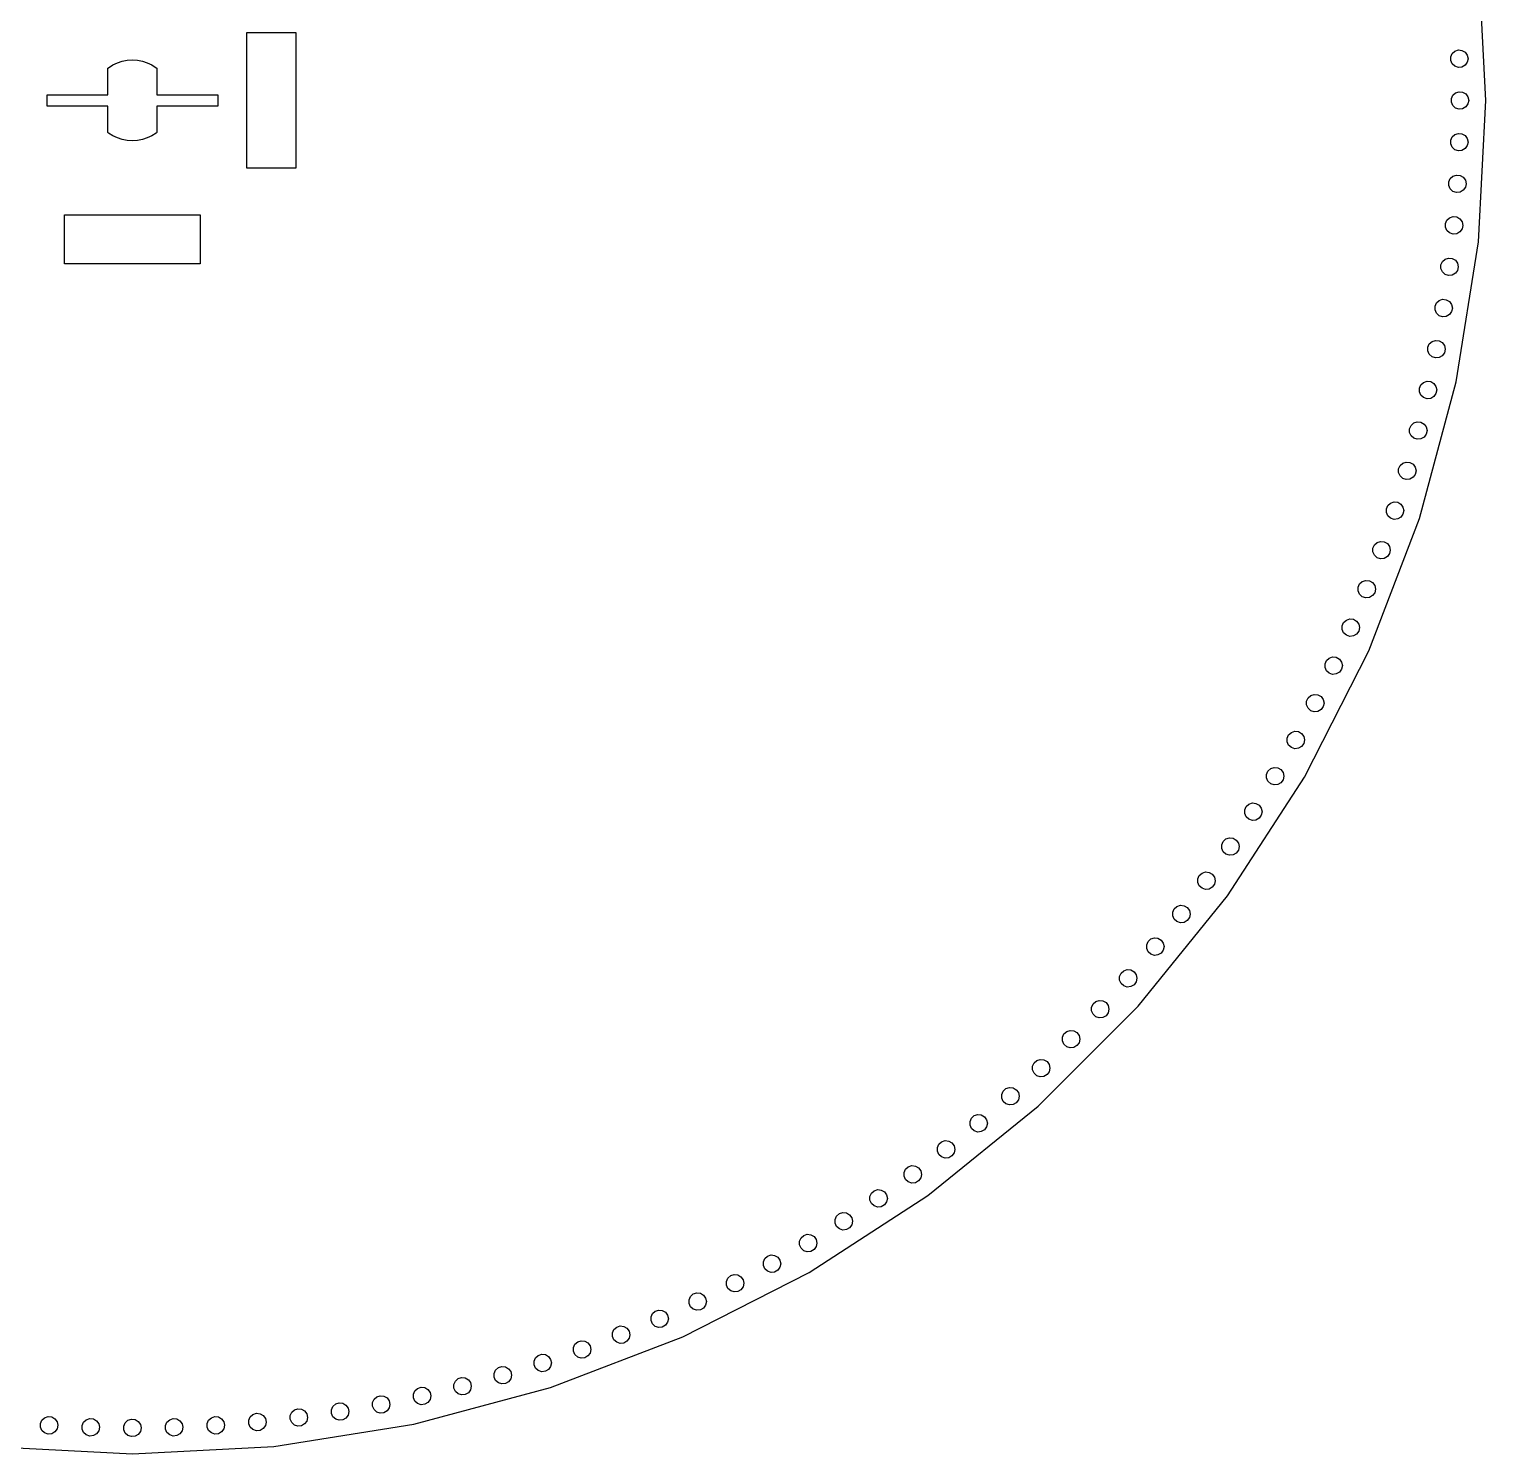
# Model space of a CAD drawing. Extents: x 3 to 159, y 443 to 599.
# Drawn here: x 74.9 to 158.7, y 442.9 to 524.9 of the extents above; entities that cross this region are included whole.
import ezdxf

# ---------------------------------------------------------------- set-up
doc = ezdxf.new("R2010")
doc.units = 0

msp = doc.modelspace()

# ---------------------------------------------------------------- linework, layer by layer
at = {"layer": 'Layer 1'}
for p, q in [((158.681, 520.809), (158.255, 528.95)), ((87.3869, 516.901), (87.3869, 524.716)), ((87.3869, 524.716), (90.2019, 524.716)), ((90.2019, 524.716), (90.2019, 516.901)), ((80.2155, 523.063), (80.5027, 523.118)), ((80.5027, 523.118), (80.7944, 523.136)), ((80.7944, 523.136), (81.086, 523.118)), ((81.086, 523.118), (81.3732, 523.063)), ((156.657, 523.313), (156.742, 523.505)), ((156.657, 523.103), (156.657, 523.313)), ((156.742, 522.911), (156.657, 523.103)), ((156.742, 523.505), (156.898, 523.646)), ((156.898, 523.646), (157.098, 523.711)), ((157.098, 523.711), (157.307, 523.689)), ((157.307, 523.689), (157.489, 523.584)), ((157.489, 523.584), (157.613, 523.414)), ((157.613, 523.414), (157.656, 523.208)), ((157.656, 523.208), (157.613, 523.003)), ((79.3869, 522.659), (79.4265, 522.692)), ((79.3869, 521.133), (79.3869, 522.659)), ((79.4265, 522.692), (79.6732, 522.848)), ((79.6732, 522.848), (79.9377, 522.973)), ((79.9377, 522.973), (80.2155, 523.063)), ((81.3732, 523.063), (81.6511, 522.973)), ((81.6511, 522.973), (81.9156, 522.848)), ((81.9156, 522.848), (82.1623, 522.692)), ((82.1623, 522.692), (82.2019, 522.659)), ((82.2019, 522.659), (82.2019, 521.133)), ((156.898, 522.771), (156.742, 522.911)), ((157.098, 522.706), (156.898, 522.771)), ((157.307, 522.728), (157.098, 522.706)), ((157.489, 522.833), (157.307, 522.728)), ((157.613, 523.003), (157.489, 522.833)), ((75.8869, 520.485), (75.8869, 521.133)), ((75.8869, 521.133), (79.3869, 521.133)), ((82.2019, 521.133), (85.7019, 521.133)), ((85.7019, 521.133), (85.7019, 520.485)), ((156.694, 520.914), (156.78, 521.106)), ((156.694, 520.704), (156.694, 520.914)), ((156.78, 520.512), (156.694, 520.704)), ((156.78, 521.106), (156.936, 521.246)), ((156.936, 521.246), (157.136, 521.311)), ((157.136, 521.311), (157.345, 521.289)), ((157.345, 521.289), (157.527, 521.184)), ((157.527, 521.184), (157.65, 521.014)), ((157.65, 520.603), (157.527, 520.433)), ((157.65, 521.014), (157.694, 520.809)), ((157.694, 520.809), (157.65, 520.603)), ((158.255, 512.667), (158.681, 520.809)), ((79.3869, 520.485), (75.8869, 520.485)), ((79.3869, 518.959), (79.3869, 520.485)), ((85.7019, 520.485), (82.2019, 520.485)), ((82.2019, 520.485), (82.2019, 518.959)), ((156.936, 520.371), (156.78, 520.512)), ((157.136, 520.306), (156.936, 520.371)), ((157.345, 520.328), (157.136, 520.306)), ((157.527, 520.433), (157.345, 520.328)), ((79.4265, 518.926), (79.3869, 518.959)), ((79.6732, 518.769), (79.4265, 518.926)), ((82.1623, 518.926), (81.9156, 518.769)), ((82.2019, 518.959), (82.1623, 518.926)), ((156.898, 518.847), (157.098, 518.912)), ((157.098, 518.912), (157.307, 518.89)), ((79.9377, 518.645), (79.6732, 518.769)), ((80.2155, 518.555), (79.9377, 518.645)), ((80.5027, 518.5), (80.2155, 518.555)), ((80.7944, 518.481), (80.5027, 518.5)), ((81.086, 518.5), (80.7944, 518.481)), ((81.3732, 518.555), (81.086, 518.5)), ((81.6511, 518.645), (81.3732, 518.555)), ((81.9156, 518.769), (81.6511, 518.645)), ((156.657, 518.514), (156.742, 518.706)), ((156.657, 518.304), (156.657, 518.514)), ((156.742, 518.112), (156.657, 518.304)), ((156.742, 518.706), (156.898, 518.847)), ((156.898, 517.971), (156.742, 518.112)), ((157.307, 518.89), (157.489, 518.785)), ((157.489, 518.785), (157.613, 518.615)), ((157.613, 518.204), (157.489, 518.034)), ((157.613, 518.615), (157.656, 518.409)), ((157.656, 518.409), (157.613, 518.204)), ((157.098, 517.906), (156.898, 517.971)), ((157.307, 517.928), (157.098, 517.906)), ((157.489, 518.034), (157.307, 517.928)), ((90.2019, 516.901), (87.3869, 516.901)), ((156.629, 516.309), (156.785, 516.45)), ((156.785, 516.45), (156.985, 516.515)), ((156.985, 516.515), (157.194, 516.493)), ((157.194, 516.493), (157.376, 516.387)), ((157.376, 516.387), (157.5, 516.217)), ((156.544, 516.117), (156.629, 516.309)), ((156.544, 515.907), (156.544, 516.117)), ((156.629, 515.715), (156.544, 515.907)), ((156.785, 515.574), (156.629, 515.715)), ((156.985, 515.509), (156.785, 515.574)), ((157.376, 515.636), (157.194, 515.531)), ((157.5, 515.806), (157.376, 515.636)), ((157.5, 516.217), (157.543, 516.012)), ((157.543, 516.012), (157.5, 515.806)), ((157.194, 515.531), (156.985, 515.509)), ((76.8869, 511.401), (76.8869, 514.216)), ((76.8869, 514.216), (84.7019, 514.216)), ((84.7019, 514.216), (84.7019, 511.401)), ((156.355, 513.724), (156.441, 513.916)), ((156.441, 513.916), (156.597, 514.057)), ((156.597, 514.057), (156.797, 514.122)), ((156.797, 514.122), (157.006, 514.1)), ((157.006, 514.1), (157.188, 513.995)), ((157.188, 513.995), (157.311, 513.825)), ((156.355, 513.514), (156.355, 513.724)), ((156.441, 513.322), (156.355, 513.514)), ((156.597, 513.182), (156.441, 513.322)), ((156.797, 513.117), (156.597, 513.182)), ((157.006, 513.139), (156.797, 513.117)), ((157.188, 513.244), (157.006, 513.139)), ((157.311, 513.414), (157.188, 513.244)), ((157.311, 513.825), (157.355, 513.619)), ((157.355, 513.619), (157.311, 513.414)), ((156.979, 504.615), (158.255, 512.667)), ((84.7019, 511.401), (76.8869, 511.401)), ((156.092, 511.339), (156.177, 511.531)), ((156.177, 511.531), (156.334, 511.672)), ((156.334, 511.672), (156.533, 511.737)), ((156.533, 511.737), (156.743, 511.715)), ((156.743, 511.715), (156.925, 511.61)), ((156.925, 511.61), (157.048, 511.44)), ((157.048, 511.44), (157.092, 511.234)), ((156.092, 511.129), (156.092, 511.339)), ((156.177, 510.937), (156.092, 511.129)), ((156.334, 510.796), (156.177, 510.937)), ((156.533, 510.731), (156.334, 510.796)), ((156.743, 510.753), (156.533, 510.731)), ((156.925, 510.858), (156.743, 510.753)), ((157.048, 511.028), (156.925, 510.858)), ((157.092, 511.234), (157.048, 511.028)), ((155.754, 508.963), (155.839, 509.155)), ((155.754, 508.753), (155.754, 508.963)), ((155.839, 509.155), (155.995, 509.296)), ((155.995, 509.296), (156.195, 509.361)), ((156.195, 509.361), (156.404, 509.339)), ((156.404, 509.339), (156.586, 509.234)), ((156.586, 509.234), (156.71, 509.064)), ((156.71, 509.064), (156.754, 508.858)), ((156.754, 508.858), (156.71, 508.652)), ((155.839, 508.561), (155.754, 508.753)), ((155.995, 508.42), (155.839, 508.561)), ((156.195, 508.355), (155.995, 508.42)), ((156.404, 508.377), (156.195, 508.355)), ((156.586, 508.482), (156.404, 508.377)), ((156.71, 508.652), (156.586, 508.482)), ((155.341, 506.599), (155.427, 506.791)), ((155.341, 506.389), (155.341, 506.599)), ((155.427, 506.197), (155.341, 506.389)), ((155.427, 506.791), (155.583, 506.932)), ((155.583, 506.932), (155.783, 506.997)), ((155.783, 506.997), (155.992, 506.975)), ((155.992, 506.975), (156.174, 506.869)), ((156.174, 506.869), (156.297, 506.699)), ((156.297, 506.699), (156.341, 506.494)), ((156.341, 506.494), (156.297, 506.288)), ((155.583, 506.056), (155.427, 506.197)), ((155.783, 505.991), (155.583, 506.056)), ((155.992, 506.013), (155.783, 505.991)), ((156.174, 506.118), (155.992, 506.013)), ((156.297, 506.288), (156.174, 506.118)), ((154.855, 504.249), (154.94, 504.441)), ((154.855, 504.039), (154.855, 504.249)), ((154.94, 503.847), (154.855, 504.039)), ((154.869, 496.74), (156.979, 504.615)), ((154.94, 504.441), (155.096, 504.582)), ((155.096, 503.706), (154.94, 503.847)), ((155.096, 504.582), (155.296, 504.646)), ((155.296, 504.646), (155.505, 504.625)), ((155.505, 504.625), (155.687, 504.519)), ((155.687, 504.519), (155.811, 504.349)), ((155.811, 503.938), (155.687, 503.768)), ((155.811, 504.349), (155.854, 504.144)), ((155.854, 504.144), (155.811, 503.938)), ((155.296, 503.641), (155.096, 503.706)), ((155.505, 503.663), (155.296, 503.641)), ((155.687, 503.768), (155.505, 503.663)), ((154.38, 502.107), (154.536, 502.248)), ((154.536, 502.248), (154.736, 502.313)), ((154.736, 502.313), (154.945, 502.291)), ((154.945, 502.291), (155.127, 502.186)), ((155.127, 502.186), (155.25, 502.016)), ((154.294, 501.915), (154.38, 502.107)), ((154.294, 501.705), (154.294, 501.915)), ((154.38, 501.513), (154.294, 501.705)), ((154.536, 501.373), (154.38, 501.513)), ((154.736, 501.308), (154.536, 501.373)), ((154.945, 501.33), (154.736, 501.308)), ((155.127, 501.435), (154.945, 501.33)), ((155.25, 501.605), (155.127, 501.435)), ((155.25, 502.016), (155.294, 501.81)), ((155.294, 501.81), (155.25, 501.605)), ((153.661, 499.6), (153.746, 499.792)), ((153.746, 499.792), (153.903, 499.933)), ((153.903, 499.933), (154.103, 499.998)), ((154.103, 499.998), (154.312, 499.976)), ((154.312, 499.976), (154.494, 499.871)), ((154.494, 499.871), (154.617, 499.701)), ((154.617, 499.701), (154.661, 499.495)), ((153.661, 499.39), (153.661, 499.6)), ((153.746, 499.198), (153.661, 499.39)), ((153.903, 499.058), (153.746, 499.198)), ((154.103, 498.993), (153.903, 499.058)), ((154.312, 499.015), (154.103, 498.993)), ((154.494, 499.12), (154.312, 499.015)), ((154.617, 499.29), (154.494, 499.12)), ((154.661, 499.495), (154.617, 499.29)), ((152.955, 497.307), (153.041, 497.499)), ((152.955, 497.096), (152.955, 497.307)), ((153.041, 497.499), (153.197, 497.639)), ((153.197, 497.639), (153.397, 497.704)), ((153.397, 497.704), (153.606, 497.682)), ((153.606, 497.682), (153.788, 497.577)), ((153.788, 497.577), (153.911, 497.407)), ((153.911, 497.407), (153.955, 497.202)), ((153.955, 497.202), (153.911, 496.996)), ((151.948, 489.129), (154.869, 496.74)), ((153.041, 496.904), (152.955, 497.096)), ((153.197, 496.764), (153.041, 496.904)), ((153.397, 496.699), (153.197, 496.764)), ((153.606, 496.721), (153.397, 496.699)), ((153.788, 496.826), (153.606, 496.721)), ((153.911, 496.996), (153.788, 496.826)), ((152.42, 495.369), (152.62, 495.434)), ((152.62, 495.434), (152.829, 495.412)), ((152.178, 495.036), (152.263, 495.228)), ((152.178, 494.826), (152.178, 495.036)), ((152.263, 494.634), (152.178, 494.826)), ((152.263, 495.228), (152.42, 495.369)), ((152.42, 494.493), (152.263, 494.634)), ((152.829, 495.412), (153.011, 495.307)), ((153.011, 495.307), (153.134, 495.137)), ((153.134, 494.725), (153.011, 494.555)), ((153.134, 495.137), (153.178, 494.931)), ((153.178, 494.931), (153.134, 494.725)), ((152.62, 494.428), (152.42, 494.493)), ((152.829, 494.45), (152.62, 494.428)), ((153.011, 494.555), (152.829, 494.45)), ((151.33, 492.791), (151.415, 492.983)), ((151.415, 492.983), (151.571, 493.124)), ((151.571, 493.124), (151.771, 493.189)), ((151.771, 493.189), (151.98, 493.167)), ((151.98, 493.167), (152.162, 493.062)), ((152.162, 493.062), (152.286, 492.892)), ((151.33, 492.581), (151.33, 492.791)), ((151.415, 492.389), (151.33, 492.581)), ((151.571, 492.248), (151.415, 492.389)), ((151.771, 492.183), (151.571, 492.248)), ((151.98, 492.205), (151.771, 492.183)), ((152.162, 492.31), (151.98, 492.205)), ((152.286, 492.48), (152.162, 492.31)), ((152.286, 492.892), (152.329, 492.686)), ((152.329, 492.686), (152.286, 492.48)), ((150.411, 490.574), (150.497, 490.766)), ((150.411, 490.364), (150.411, 490.574)), ((150.497, 490.766), (150.653, 490.907)), ((150.653, 490.907), (150.853, 490.972)), ((150.853, 490.972), (151.062, 490.95)), ((151.062, 490.95), (151.244, 490.844)), ((151.244, 490.844), (151.367, 490.674)), ((151.367, 490.674), (151.411, 490.469)), ((151.411, 490.469), (151.367, 490.263)), ((150.497, 490.172), (150.411, 490.364)), ((150.653, 490.031), (150.497, 490.172)), ((150.853, 489.966), (150.653, 490.031)), ((151.062, 489.988), (150.853, 489.966)), ((151.244, 490.093), (151.062, 489.988)), ((151.367, 490.263), (151.244, 490.093)), ((148.246, 481.865), (151.948, 489.129)), ((149.665, 488.719), (149.865, 488.784)), ((149.865, 488.784), (150.074, 488.762)), ((150.074, 488.762), (150.256, 488.657)), ((149.424, 488.387), (149.509, 488.579)), ((149.424, 488.177), (149.424, 488.387)), ((149.509, 487.984), (149.424, 488.177)), ((149.509, 488.579), (149.665, 488.719)), ((149.665, 487.844), (149.509, 487.984)), ((150.256, 487.906), (150.074, 487.801)), ((150.256, 488.657), (150.38, 488.487)), ((150.38, 488.076), (150.256, 487.906)), ((150.38, 488.487), (150.423, 488.282)), ((150.423, 488.282), (150.38, 488.076)), ((149.865, 487.779), (149.665, 487.844)), ((150.074, 487.801), (149.865, 487.779)), ((148.368, 486.231), (148.453, 486.424)), ((148.368, 486.021), (148.368, 486.231)), ((148.453, 486.424), (148.61, 486.564)), ((148.61, 486.564), (148.809, 486.629)), ((148.809, 486.629), (149.018, 486.607)), ((149.018, 486.607), (149.2, 486.502)), ((149.2, 486.502), (149.324, 486.332)), ((149.324, 486.332), (149.368, 486.126)), ((148.453, 485.829), (148.368, 486.021)), ((148.61, 485.689), (148.453, 485.829)), ((148.809, 485.624), (148.61, 485.689)), ((149.018, 485.646), (148.809, 485.624)), ((149.2, 485.751), (149.018, 485.646)), ((149.324, 485.921), (149.2, 485.751)), ((149.368, 486.126), (149.324, 485.921)), ((147.245, 484.111), (147.33, 484.303)), ((147.245, 483.9), (147.245, 484.111)), ((147.33, 483.708), (147.245, 483.9)), ((147.33, 484.303), (147.487, 484.443)), ((147.487, 483.568), (147.33, 483.708)), ((147.487, 484.443), (147.686, 484.508)), ((147.686, 484.508), (147.895, 484.486)), ((147.895, 484.486), (148.077, 484.381)), ((148.077, 484.381), (148.201, 484.211)), ((148.201, 483.8), (148.077, 483.63)), ((148.201, 484.211), (148.245, 484.005)), ((148.245, 484.005), (148.201, 483.8)), ((147.686, 483.503), (147.487, 483.568)), ((147.895, 483.525), (147.686, 483.503)), ((148.077, 483.63), (147.895, 483.525)), ((146.056, 482.026), (146.141, 482.218)), ((146.056, 481.816), (146.056, 482.026)), ((146.141, 482.218), (146.298, 482.359)), ((146.298, 482.359), (146.497, 482.423)), ((146.497, 482.423), (146.706, 482.402)), ((146.706, 482.402), (146.888, 482.296)), ((146.888, 482.296), (147.012, 482.126)), ((147.012, 482.126), (147.056, 481.921)), ((143.806, 475.028), (148.246, 481.865)), ((146.141, 481.624), (146.056, 481.816)), ((146.298, 481.483), (146.141, 481.624)), ((146.497, 481.418), (146.298, 481.483)), ((146.706, 481.44), (146.497, 481.418)), ((146.888, 481.545), (146.706, 481.44)), ((147.012, 481.715), (146.888, 481.545)), ((147.056, 481.921), (147.012, 481.715)), ((145.044, 480.312), (145.243, 480.377)), ((145.243, 480.377), (145.452, 480.355)), ((145.452, 480.355), (145.634, 480.25)), ((144.802, 479.98), (144.887, 480.172)), ((144.802, 479.77), (144.802, 479.98)), ((144.887, 479.577), (144.802, 479.77)), ((144.887, 480.172), (145.044, 480.312)), ((145.044, 479.437), (144.887, 479.577)), ((145.634, 480.25), (145.758, 480.08)), ((145.758, 479.669), (145.634, 479.499)), ((145.758, 480.08), (145.802, 479.875)), ((145.802, 479.875), (145.758, 479.669)), ((145.243, 479.372), (145.044, 479.437)), ((145.452, 479.394), (145.243, 479.372)), ((145.634, 479.499), (145.452, 479.394)), ((143.484, 477.974), (143.57, 478.166)), ((143.484, 477.764), (143.484, 477.974)), ((143.57, 478.166), (143.726, 478.306)), ((143.726, 478.306), (143.926, 478.371)), ((143.926, 478.371), (144.135, 478.349)), ((144.135, 478.349), (144.317, 478.244)), ((144.317, 478.244), (144.44, 478.074)), ((144.44, 478.074), (144.484, 477.869)), ((144.484, 477.869), (144.44, 477.663)), ((143.57, 477.572), (143.484, 477.764)), ((143.726, 477.431), (143.57, 477.572)), ((143.926, 477.366), (143.726, 477.431)), ((144.135, 477.388), (143.926, 477.366)), ((144.317, 477.493), (144.135, 477.388)), ((144.44, 477.663), (144.317, 477.493)), ((142.104, 476.01), (142.19, 476.202)), ((142.19, 476.202), (142.346, 476.343)), ((142.346, 476.343), (142.546, 476.408)), ((142.546, 476.408), (142.755, 476.386)), ((142.755, 476.386), (142.937, 476.281)), ((142.937, 476.281), (143.06, 476.111)), ((142.104, 475.8), (142.104, 476.01)), ((142.19, 475.608), (142.104, 475.8)), ((142.346, 475.468), (142.19, 475.608)), ((142.546, 475.403), (142.346, 475.468)), ((142.755, 475.425), (142.546, 475.403)), ((142.937, 475.53), (142.755, 475.425)), ((143.06, 475.7), (142.937, 475.53)), ((143.06, 476.111), (143.104, 475.905)), ((143.104, 475.905), (143.06, 475.7)), ((138.676, 468.692), (143.806, 475.028)), ((140.905, 474.424), (141.105, 474.489)), ((141.105, 474.489), (141.314, 474.467)), ((140.663, 474.091), (140.749, 474.283)), ((140.663, 473.881), (140.663, 474.091)), ((140.749, 473.689), (140.663, 473.881)), ((140.749, 474.283), (140.905, 474.424)), ((140.905, 473.548), (140.749, 473.689)), ((141.314, 474.467), (141.496, 474.362)), ((141.496, 474.362), (141.619, 474.192)), ((141.619, 473.78), (141.496, 473.61)), ((141.619, 474.192), (141.663, 473.986)), ((141.663, 473.986), (141.619, 473.78)), ((141.105, 473.483), (140.905, 473.548)), ((141.314, 473.505), (141.105, 473.483)), ((141.496, 473.61), (141.314, 473.505)), ((139.163, 472.218), (139.248, 472.41)), ((139.163, 472.008), (139.163, 472.218)), ((139.248, 471.816), (139.163, 472.008)), ((139.248, 472.41), (139.405, 472.551)), ((139.405, 472.551), (139.604, 472.616)), ((139.604, 472.616), (139.813, 472.594)), ((139.813, 472.594), (139.995, 472.489)), ((139.995, 472.489), (140.119, 472.319)), ((140.119, 472.319), (140.163, 472.113)), ((140.163, 472.113), (140.119, 471.908)), ((139.405, 471.675), (139.248, 471.816)), ((139.604, 471.61), (139.405, 471.675)), ((139.813, 471.632), (139.604, 471.61)), ((139.995, 471.738), (139.813, 471.632)), ((140.119, 471.908), (139.995, 471.738)), ((137.604, 470.393), (137.69, 470.585)), ((137.604, 470.183), (137.604, 470.393)), ((137.69, 470.585), (137.846, 470.726)), ((137.846, 470.726), (138.046, 470.791)), ((138.046, 470.791), (138.255, 470.769)), ((138.255, 470.769), (138.437, 470.664)), ((138.437, 470.664), (138.56, 470.494)), ((138.56, 470.494), (138.604, 470.288)), ((138.604, 470.288), (138.56, 470.083)), ((137.69, 469.991), (137.604, 470.183)), ((137.846, 469.851), (137.69, 469.991)), ((138.046, 469.786), (137.846, 469.851)), ((138.255, 469.808), (138.046, 469.786)), ((138.437, 469.913), (138.255, 469.808)), ((138.56, 470.083), (138.437, 469.913)), ((132.911, 462.927), (138.676, 468.692)), ((135.989, 468.618), (136.075, 468.81)), ((135.989, 468.408), (135.989, 468.618)), ((136.075, 468.81), (136.231, 468.951)), ((136.231, 468.951), (136.431, 469.016)), ((136.431, 469.016), (136.64, 468.994)), ((136.64, 468.994), (136.822, 468.889)), ((136.822, 468.889), (136.945, 468.719)), ((136.945, 468.719), (136.989, 468.513)), ((136.075, 468.216), (135.989, 468.408)), ((136.231, 468.075), (136.075, 468.216)), ((136.431, 468.011), (136.231, 468.075)), ((136.64, 468.032), (136.431, 468.011)), ((136.822, 468.138), (136.64, 468.032)), ((136.945, 468.308), (136.822, 468.138)), ((136.989, 468.513), (136.945, 468.308)), ((134.319, 466.895), (134.404, 467.087)), ((134.404, 467.087), (134.561, 467.227)), ((134.561, 467.227), (134.76, 467.292)), ((134.76, 467.292), (134.97, 467.27)), ((134.97, 467.27), (135.152, 467.165)), ((135.152, 467.165), (135.275, 466.995)), ((135.275, 466.995), (135.319, 466.79)), ((134.319, 466.685), (134.319, 466.895)), ((134.404, 466.493), (134.319, 466.685)), ((134.561, 466.352), (134.404, 466.493)), ((134.76, 466.287), (134.561, 466.352)), ((134.97, 466.309), (134.76, 466.287)), ((135.152, 466.414), (134.97, 466.309)), ((135.275, 466.584), (135.152, 466.414)), ((135.319, 466.79), (135.275, 466.584)), ((132.596, 465.225), (132.681, 465.417)), ((132.681, 465.417), (132.837, 465.557)), ((132.837, 465.557), (133.037, 465.622)), ((133.037, 465.622), (133.246, 465.6)), ((133.246, 465.6), (133.428, 465.495)), ((133.428, 465.495), (133.552, 465.325)), ((133.552, 465.325), (133.595, 465.12)), ((132.596, 465.015), (132.596, 465.225)), ((132.681, 464.823), (132.596, 465.015)), ((132.837, 464.682), (132.681, 464.823)), ((133.037, 464.617), (132.837, 464.682)), ((133.246, 464.639), (133.037, 464.617)), ((133.428, 464.744), (133.246, 464.639)), ((133.552, 464.914), (133.428, 464.744)), ((133.595, 465.12), (133.552, 464.914)), ((130.82, 463.61), (130.906, 463.802)), ((130.82, 463.399), (130.82, 463.61)), ((130.906, 463.802), (131.062, 463.942)), ((131.062, 463.942), (131.262, 464.007)), ((131.262, 464.007), (131.471, 463.985)), ((131.471, 463.985), (131.653, 463.88)), ((131.653, 463.88), (131.777, 463.71)), ((131.777, 463.71), (131.82, 463.504)), ((126.575, 457.797), (132.911, 462.927)), ((130.906, 463.207), (130.82, 463.399)), ((131.062, 463.067), (130.906, 463.207)), ((131.262, 463.002), (131.062, 463.067)), ((131.471, 463.024), (131.262, 463.002)), ((131.653, 463.129), (131.471, 463.024)), ((131.777, 463.299), (131.653, 463.129)), ((131.82, 463.504), (131.777, 463.299)), ((128.996, 462.051), (129.081, 462.243)), ((128.996, 461.841), (128.996, 462.051)), ((129.081, 462.243), (129.237, 462.384)), ((129.237, 462.384), (129.437, 462.449)), ((129.437, 462.449), (129.646, 462.427)), ((129.646, 462.427), (129.828, 462.321)), ((129.828, 462.321), (129.952, 462.151)), ((129.952, 462.151), (129.995, 461.946)), ((129.995, 461.946), (129.952, 461.74)), ((129.081, 461.649), (128.996, 461.841)), ((129.237, 461.508), (129.081, 461.649)), ((129.437, 461.443), (129.237, 461.508)), ((129.646, 461.465), (129.437, 461.443)), ((129.828, 461.57), (129.646, 461.465)), ((129.952, 461.74), (129.828, 461.57)), ((127.123, 460.55), (127.208, 460.742)), ((127.123, 460.34), (127.123, 460.55)), ((127.208, 460.148), (127.123, 460.34)), ((127.208, 460.742), (127.364, 460.883)), ((127.364, 460.883), (127.564, 460.948)), ((127.564, 460.948), (127.773, 460.926)), ((127.773, 460.926), (127.955, 460.821)), ((127.955, 460.821), (128.079, 460.651)), ((128.079, 460.24), (127.955, 460.07)), ((128.079, 460.651), (128.122, 460.445)), ((128.122, 460.445), (128.079, 460.24)), ((125.289, 459.301), (125.445, 459.442)), ((125.445, 459.442), (125.645, 459.507)), ((125.645, 459.507), (125.854, 459.485)), ((125.854, 459.485), (126.036, 459.38)), ((127.364, 460.008), (127.208, 460.148)), ((127.564, 459.943), (127.364, 460.008)), ((127.773, 459.965), (127.564, 459.943)), ((127.955, 460.07), (127.773, 459.965)), ((125.203, 459.109), (125.289, 459.301)), ((125.203, 458.899), (125.203, 459.109)), ((125.289, 458.707), (125.203, 458.899)), ((125.445, 458.567), (125.289, 458.707)), ((125.645, 458.502), (125.445, 458.567)), ((126.036, 458.629), (125.854, 458.524)), ((126.036, 459.38), (126.16, 459.21)), ((126.16, 458.799), (126.036, 458.629)), ((126.16, 459.21), (126.203, 459.004)), ((126.203, 459.004), (126.16, 458.799)), ((119.738, 453.357), (126.575, 457.797)), ((123.24, 457.73), (123.325, 457.922)), ((123.24, 457.519), (123.24, 457.73)), ((123.325, 457.922), (123.482, 458.062)), ((123.482, 458.062), (123.682, 458.127)), ((123.682, 458.127), (123.891, 458.105)), ((123.891, 458.105), (124.073, 458)), ((124.073, 458), (124.196, 457.83)), ((124.196, 457.83), (124.24, 457.624)), ((125.854, 458.524), (125.645, 458.502)), ((123.325, 457.327), (123.24, 457.519)), ((123.482, 457.187), (123.325, 457.327)), ((123.682, 457.122), (123.482, 457.187)), ((123.891, 457.144), (123.682, 457.122)), ((124.073, 457.249), (123.891, 457.144)), ((124.196, 457.419), (124.073, 457.249)), ((124.24, 457.624), (124.196, 457.419)), ((121.234, 456.412), (121.32, 456.604)), ((121.234, 456.202), (121.234, 456.412)), ((121.32, 456.01), (121.234, 456.202)), ((121.32, 456.604), (121.476, 456.745)), ((121.476, 456.745), (121.676, 456.809)), ((121.676, 456.809), (121.885, 456.788)), ((121.885, 456.788), (122.067, 456.682)), ((122.067, 456.682), (122.19, 456.512)), ((122.19, 456.101), (122.067, 455.931)), ((122.19, 456.512), (122.234, 456.307)), ((122.234, 456.307), (122.19, 456.101)), ((119.188, 455.158), (119.273, 455.35)), ((119.273, 455.35), (119.43, 455.491)), ((119.43, 455.491), (119.629, 455.556)), ((119.629, 455.556), (119.838, 455.534)), ((119.838, 455.534), (120.02, 455.428)), ((120.02, 455.428), (120.144, 455.258)), ((120.144, 455.258), (120.188, 455.053)), ((121.476, 455.869), (121.32, 456.01)), ((121.676, 455.804), (121.476, 455.869)), ((121.885, 455.826), (121.676, 455.804)), ((122.067, 455.931), (121.885, 455.826)), ((117.345, 454.302), (117.545, 454.367)), ((117.545, 454.367), (117.754, 454.345)), ((119.188, 454.948), (119.188, 455.158)), ((119.273, 454.756), (119.188, 454.948)), ((119.43, 454.615), (119.273, 454.756)), ((119.629, 454.55), (119.43, 454.615)), ((119.838, 454.572), (119.629, 454.55)), ((120.02, 454.677), (119.838, 454.572)), ((120.144, 454.847), (120.02, 454.677)), ((120.188, 455.053), (120.144, 454.847)), ((117.103, 453.969), (117.189, 454.161)), ((117.103, 453.759), (117.103, 453.969)), ((117.189, 453.567), (117.103, 453.759)), ((117.189, 454.161), (117.345, 454.302)), ((117.345, 453.426), (117.189, 453.567)), ((117.754, 454.345), (117.936, 454.239)), ((117.936, 454.239), (118.059, 454.069)), ((118.059, 453.658), (117.936, 453.488)), ((118.059, 454.069), (118.103, 453.864)), ((118.103, 453.864), (118.059, 453.658)), ((112.474, 449.655), (119.738, 453.357)), ((114.982, 452.846), (115.068, 453.038)), ((114.982, 452.636), (114.982, 452.846)), ((115.068, 453.038), (115.224, 453.179)), ((115.224, 453.179), (115.424, 453.244)), ((115.424, 453.244), (115.633, 453.222)), ((115.633, 453.222), (115.815, 453.116)), ((115.815, 453.116), (115.938, 452.946)), ((115.938, 452.946), (115.982, 452.741)), ((115.982, 452.741), (115.938, 452.535)), ((117.545, 453.361), (117.345, 453.426)), ((117.754, 453.383), (117.545, 453.361)), ((117.936, 453.488), (117.754, 453.383)), ((112.827, 451.79), (112.913, 451.982)), ((112.913, 451.982), (113.069, 452.123)), ((113.069, 452.123), (113.269, 452.188)), ((113.269, 452.188), (113.478, 452.166)), ((113.478, 452.166), (113.66, 452.061)), ((113.66, 452.061), (113.783, 451.891)), ((113.783, 451.891), (113.827, 451.685)), ((115.068, 452.444), (114.982, 452.636)), ((115.224, 452.303), (115.068, 452.444)), ((115.424, 452.238), (115.224, 452.303)), ((115.633, 452.26), (115.424, 452.238)), ((115.815, 452.365), (115.633, 452.26)), ((115.938, 452.535), (115.815, 452.365)), ((110.725, 450.995), (110.882, 451.135)), ((110.882, 451.135), (111.081, 451.2)), ((111.081, 451.2), (111.29, 451.178)), ((111.29, 451.178), (111.472, 451.073)), ((111.472, 451.073), (111.596, 450.903)), ((112.827, 451.58), (112.827, 451.79)), ((112.913, 451.388), (112.827, 451.58)), ((113.069, 451.247), (112.913, 451.388)), ((113.269, 451.182), (113.069, 451.247)), ((113.478, 451.204), (113.269, 451.182)), ((113.66, 451.309), (113.478, 451.204)), ((113.783, 451.479), (113.66, 451.309)), ((113.827, 451.685), (113.783, 451.479)), ((108.508, 450.076), (108.664, 450.217)), ((108.664, 450.217), (108.864, 450.282)), ((108.864, 450.282), (109.073, 450.26)), ((109.073, 450.26), (109.255, 450.155)), ((110.64, 450.803), (110.725, 450.995)), ((110.64, 450.592), (110.64, 450.803)), ((110.725, 450.4), (110.64, 450.592)), ((110.882, 450.26), (110.725, 450.4)), ((111.081, 450.195), (110.882, 450.26)), ((111.29, 450.217), (111.081, 450.195)), ((111.472, 450.322), (111.29, 450.217)), ((111.596, 450.492), (111.472, 450.322)), ((111.596, 450.903), (111.64, 450.697)), ((111.64, 450.697), (111.596, 450.492)), ((104.863, 446.734), (112.474, 449.655)), ((106.263, 449.228), (106.419, 449.368)), ((106.419, 449.368), (106.619, 449.433)), ((106.619, 449.433), (106.828, 449.411)), ((106.828, 449.411), (107.01, 449.306)), ((108.423, 449.884), (108.508, 450.076)), ((108.423, 449.674), (108.423, 449.884)), ((108.508, 449.482), (108.423, 449.674)), ((108.664, 449.341), (108.508, 449.482)), ((108.864, 449.276), (108.664, 449.341)), ((109.255, 449.403), (109.073, 449.298)), ((109.255, 450.155), (109.379, 449.985)), ((109.379, 449.573), (109.255, 449.403)), ((109.379, 449.985), (109.422, 449.779)), ((109.422, 449.779), (109.379, 449.573)), ((103.993, 448.45), (104.149, 448.591)), ((104.149, 448.591), (104.349, 448.656)), ((104.349, 448.656), (104.558, 448.634)), ((104.558, 448.634), (104.74, 448.529)), ((104.74, 448.529), (104.863, 448.359)), ((106.178, 449.036), (106.263, 449.228)), ((106.178, 448.826), (106.178, 449.036)), ((106.263, 448.634), (106.178, 448.826)), ((106.419, 448.493), (106.263, 448.634)), ((106.619, 448.428), (106.419, 448.493)), ((107.01, 448.555), (106.828, 448.45)), ((107.01, 449.306), (107.134, 449.136)), ((107.134, 448.725), (107.01, 448.555)), ((107.134, 449.136), (107.177, 448.931)), ((107.177, 448.931), (107.134, 448.725)), ((109.073, 449.298), (108.864, 449.276)), ((101.613, 447.553), (101.699, 447.745)), ((101.699, 447.745), (101.855, 447.885)), ((101.855, 447.885), (102.055, 447.95)), ((102.055, 447.95), (102.264, 447.928)), ((102.264, 447.928), (102.446, 447.823)), ((102.446, 447.823), (102.569, 447.653)), ((102.569, 447.653), (102.613, 447.448)), ((103.907, 448.258), (103.993, 448.45)), ((103.907, 448.048), (103.907, 448.258)), ((103.993, 447.856), (103.907, 448.048)), ((104.149, 447.716), (103.993, 447.856)), ((104.349, 447.651), (104.149, 447.716)), ((104.558, 447.673), (104.349, 447.651)), ((104.74, 447.778), (104.558, 447.673)), ((104.863, 447.948), (104.74, 447.778)), ((104.863, 448.359), (104.907, 448.153)), ((104.907, 448.153), (104.863, 447.948)), ((106.828, 448.45), (106.619, 448.428)), ((99.2985, 446.92), (99.384, 447.112)), ((99.2985, 446.709), (99.2985, 446.92)), ((99.384, 447.112), (99.5402, 447.252)), ((99.5402, 447.252), (99.74, 447.317)), ((99.74, 447.317), (99.9491, 447.295)), ((99.9491, 447.295), (100.131, 447.19)), ((100.131, 447.19), (100.255, 447.02)), ((100.255, 447.02), (100.298, 446.814)), ((100.298, 446.814), (100.255, 446.609)), ((101.613, 447.343), (101.613, 447.553)), ((101.699, 447.151), (101.613, 447.343)), ((101.855, 447.01), (101.699, 447.151)), ((102.055, 446.945), (101.855, 447.01)), ((102.264, 446.967), (102.055, 446.945)), ((102.446, 447.072), (102.264, 446.967)), ((102.569, 447.242), (102.446, 447.072)), ((102.613, 447.448), (102.569, 447.242)), ((94.6149, 445.873), (94.7003, 446.065)), ((94.7003, 446.065), (94.8565, 446.205)), ((94.8565, 446.205), (95.0564, 446.27)), ((95.0564, 446.27), (95.2654, 446.248)), ((95.2654, 446.248), (95.4475, 446.143)), ((95.4475, 446.143), (95.571, 445.973)), ((95.571, 445.973), (95.6147, 445.768)), ((96.9649, 446.359), (97.0504, 446.551)), ((96.9649, 446.149), (96.9649, 446.359)), ((97.0504, 445.957), (96.9649, 446.149)), ((96.988, 444.624), (104.863, 446.734)), ((97.0504, 446.551), (97.2066, 446.692)), ((97.2066, 446.692), (97.4064, 446.757)), ((97.4064, 446.757), (97.6155, 446.735)), ((97.6155, 446.735), (97.7975, 446.63)), ((97.7975, 446.63), (97.921, 446.46)), ((97.921, 446.049), (97.7975, 445.879)), ((97.921, 446.46), (97.9647, 446.254)), ((97.9647, 446.254), (97.921, 446.049)), ((99.384, 446.517), (99.2985, 446.709)), ((99.5402, 446.377), (99.384, 446.517)), ((99.74, 446.312), (99.5402, 446.377)), ((99.9491, 446.334), (99.74, 446.312)), ((100.131, 446.439), (99.9491, 446.334)), ((100.255, 446.609), (100.131, 446.439)), ((87.5748, 445.051), (87.731, 445.191)), ((87.731, 445.191), (87.9308, 445.256)), ((87.9308, 445.256), (88.1399, 445.234)), ((88.1399, 445.234), (88.3219, 445.129)), ((89.8747, 445.122), (89.9602, 445.314)), ((89.9602, 445.314), (90.1164, 445.454)), ((90.1164, 445.454), (90.3163, 445.519)), ((90.3163, 445.519), (90.5253, 445.497)), ((90.5253, 445.497), (90.7073, 445.392)), ((90.7073, 445.392), (90.8309, 445.222)), ((90.8309, 445.222), (90.8745, 445.017)), ((92.2507, 445.46), (92.3362, 445.652)), ((92.2507, 445.25), (92.2507, 445.46)), ((92.3362, 445.058), (92.2507, 445.25)), ((92.3362, 445.652), (92.4924, 445.793)), ((92.4924, 445.793), (92.6922, 445.858)), ((92.6922, 445.858), (92.9013, 445.836)), ((92.9013, 445.836), (93.0833, 445.731)), ((93.0833, 445.731), (93.2068, 445.561)), ((93.2068, 445.149), (93.0833, 444.979)), ((93.2068, 445.561), (93.2505, 445.355)), ((93.2505, 445.355), (93.2068, 445.149)), ((94.6149, 445.662), (94.6149, 445.873)), ((94.7003, 445.47), (94.6149, 445.662)), ((94.8565, 445.33), (94.7003, 445.47)), ((95.0564, 445.265), (94.8565, 445.33)), ((95.2654, 445.287), (95.0564, 445.265)), ((95.4475, 445.392), (95.2654, 445.287)), ((95.571, 445.562), (95.4475, 445.392)), ((95.6147, 445.768), (95.571, 445.562)), ((97.2066, 445.816), (97.0504, 445.957)), ((97.4064, 445.752), (97.2066, 445.816)), ((97.6155, 445.773), (97.4064, 445.752)), ((97.7975, 445.879), (97.6155, 445.773)), ((75.5031, 444.67), (75.5886, 444.862)), ((75.5031, 444.46), (75.5031, 444.67)), ((75.5886, 444.268), (75.5031, 444.46)), ((75.5886, 444.862), (75.7448, 445.003)), ((75.7448, 445.003), (75.9447, 445.068)), ((75.9447, 445.068), (76.1537, 445.046)), ((76.1537, 445.046), (76.3358, 444.941)), ((76.3358, 444.941), (76.4593, 444.771)), ((76.4593, 444.36), (76.3358, 444.19)), ((76.4593, 444.771), (76.503, 444.565)), ((76.503, 444.565), (76.4593, 444.36)), ((77.9004, 444.557), (77.9859, 444.749)), ((77.9004, 444.347), (77.9004, 444.557)), ((77.9859, 444.155), (77.9004, 444.347)), ((77.9859, 444.749), (78.1421, 444.89)), ((78.1421, 444.89), (78.3419, 444.955)), ((78.3419, 444.955), (78.551, 444.933)), ((78.551, 444.933), (78.733, 444.828)), ((78.733, 444.828), (78.8565, 444.658)), ((78.8565, 444.658), (78.9002, 444.452)), ((78.9002, 444.452), (78.8565, 444.246)), ((80.3, 444.519), (80.3855, 444.711)), ((80.3, 444.309), (80.3, 444.519)), ((80.3855, 444.117), (80.3, 444.309)), ((80.3855, 444.711), (80.5417, 444.852)), ((80.5417, 444.852), (80.7415, 444.917)), ((80.7415, 444.917), (80.9506, 444.895)), ((80.9506, 444.895), (81.1326, 444.79)), ((81.1326, 444.79), (81.2561, 444.62)), ((81.2561, 444.62), (81.2998, 444.414)), ((81.2998, 444.414), (81.2561, 444.209)), ((82.6996, 444.557), (82.7851, 444.749)), ((82.6996, 444.347), (82.6996, 444.557)), ((82.7851, 444.155), (82.6996, 444.347)), ((82.7851, 444.749), (82.9413, 444.89)), ((82.9413, 444.89), (83.1411, 444.955)), ((83.1411, 444.955), (83.3502, 444.933)), ((83.3502, 444.933), (83.5322, 444.828)), ((83.5322, 444.828), (83.6557, 444.658)), ((83.6557, 444.658), (83.6994, 444.452)), ((83.6994, 444.452), (83.6557, 444.246)), ((85.0968, 444.67), (85.1823, 444.862)), ((85.0968, 444.46), (85.0968, 444.67)), ((85.1823, 444.268), (85.0968, 444.46)), ((85.1823, 444.862), (85.3385, 445.003)), ((85.3385, 445.003), (85.5383, 445.068)), ((85.5383, 445.068), (85.7474, 445.046)), ((85.7474, 445.046), (85.9294, 444.941)), ((85.9294, 444.941), (86.0529, 444.771)), ((86.0529, 444.36), (85.9294, 444.19)), ((86.0529, 444.771), (86.0966, 444.565)), ((86.0966, 444.565), (86.0529, 444.36)), ((87.4893, 444.858), (87.5748, 445.051)), ((87.4893, 444.648), (87.4893, 444.858)), ((87.5748, 444.456), (87.4893, 444.648)), ((87.731, 444.316), (87.5748, 444.456)), ((87.9308, 444.251), (87.731, 444.316)), ((88.3219, 444.378), (88.1399, 444.273)), ((88.3219, 445.129), (88.4454, 444.959)), ((88.4454, 444.548), (88.3219, 444.378)), ((88.4454, 444.959), (88.4891, 444.753)), ((88.4891, 444.753), (88.4454, 444.548)), ((88.9358, 443.348), (96.988, 444.624)), ((89.8747, 444.912), (89.8747, 445.122)), ((89.9602, 444.72), (89.8747, 444.912)), ((90.1164, 444.579), (89.9602, 444.72)), ((90.3163, 444.514), (90.1164, 444.579)), ((90.5253, 444.536), (90.3163, 444.514)), ((90.7073, 444.641), (90.5253, 444.536)), ((90.8309, 444.811), (90.7073, 444.641)), ((90.8745, 445.017), (90.8309, 444.811)), ((92.4924, 444.917), (92.3362, 445.058)), ((92.6922, 444.852), (92.4924, 444.917)), ((92.9013, 444.874), (92.6922, 444.852)), ((93.0833, 444.979), (92.9013, 444.874)), ((75.7448, 444.127), (75.5886, 444.268)), ((75.9447, 444.062), (75.7448, 444.127)), ((76.1537, 444.084), (75.9447, 444.062)), ((76.3358, 444.19), (76.1537, 444.084)), ((78.1421, 444.014), (77.9859, 444.155)), ((78.3419, 443.949), (78.1421, 444.014)), ((78.551, 443.971), (78.3419, 443.949)), ((78.733, 444.076), (78.551, 443.971)), ((78.8565, 444.246), (78.733, 444.076)), ((80.5417, 443.977), (80.3855, 444.117)), ((80.7415, 443.912), (80.5417, 443.977)), ((80.9506, 443.934), (80.7415, 443.912)), ((81.1326, 444.039), (80.9506, 443.934)), ((81.2561, 444.209), (81.1326, 444.039)), ((82.9413, 444.014), (82.7851, 444.155)), ((83.1411, 443.949), (82.9413, 444.014)), ((83.3502, 443.971), (83.1411, 443.949)), ((83.5322, 444.076), (83.3502, 443.971)), ((83.6557, 444.246), (83.5322, 444.076)), ((85.3385, 444.127), (85.1823, 444.268)), ((85.5383, 444.062), (85.3385, 444.127)), ((85.7474, 444.084), (85.5383, 444.062)), ((85.9294, 444.19), (85.7474, 444.084)), ((88.1399, 444.273), (87.9308, 444.251)), ((72.653, 443.348), (80.7944, 442.922)), ((80.7944, 442.922), (88.9358, 443.348))]:
    msp.add_line(p, q, dxfattribs=at)

doc.saveas('drawing.dxf')
